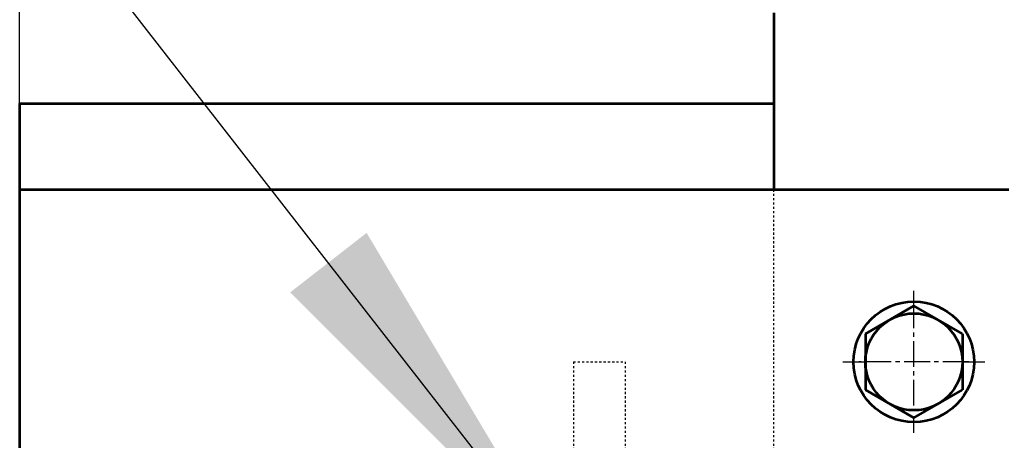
# Model space of a CAD drawing. Header units: millimetres. Extents: x -17820 to 17820, y -12600 to 12600.
# Drawn here: x -13088.1 to -12632.5, y 5896.5 to 6091.8 of the extents above; entities that cross this region are included whole.
import ezdxf

# ---------------------------------------------------------------- set-up
doc = ezdxf.new("R2010")
doc.units = ezdxf.units.MM
doc.linetypes.add('点画线', pattern=[18, 12, -2, 2, -2])
doc.linetypes.add('虚线', pattern=[2, 1, -1])
doc.layers.get('0').update_dxf_attribs({"lineweight": 35})
for name, color, linetype, lineweight in [('EB0_1_1_1_1_1_1_1_1_1_1_1_1_1_1_1_1_1_1_1_1_1_1_1_1_1_1_1_1_1_1_1_1', 7, 'Continuous', 35), ('中心线层', 1, '点画线', 18), ('尺寸线层', 3, 'Continuous', 18), ('虚线层', 6, '虚线', 18)]:
    doc.layers.add(name, color=color, linetype=linetype, lineweight=lineweight)
doc.styles.add('机械', font='isocp', dxfattribs={"width": 0.667, "bigfont": 'gbcbig.shx'})
doc.dimstyles.new('标准', dxfattribs={"dimscale": 60, "dimtxt": 4, "dimasz": 3, "dimexe": 1, "dimexo": 0, "dimgap": 0.76128, "dimtad": 1, "dimdec": 1, "dimdsep": 46, "dimtxsty": '机械', "dimblk": '_CAXARROW', "dimcen": 0, "dimdle": 4, "dimclrt": 2, "dimaunit": 1, "dimazin": 2, "dimtfac": 0.707107, "dimtdec": 3, "dimtmove": 0, "dimatfit": 3, "dimfxl": 0, "dimfrac": 2, "dimtolj": 1, "dimlwd": 18, "dimarcsym": 0})

# ---------------------------------------------------------------- blocks, each defined once
blk = doc.blocks.new('*X37')
at = {"layer": 'EB0_1_1_1_1_1_1_1_1_1_1_1_1_1_1_1_1_1_1_1_1_1_1_1_1_1_1_1_1_1_1_1_1'}
for radius in [28, 16.5]:
    blk.add_circle((0, 0), radius, dxfattribs=at)
at = {"layer": '中心线层', "color": 1, "linetype": '点画线', "lineweight": 18}
for p, q in [((0, -33), (0, 33)), ((-33, 0), (33, 0))]:
    blk.add_line(p, q, dxfattribs=at)
blk = doc.blocks.new('*X38')
at = {"layer": 'EB0_1_1_1_1_1_1_1_1_1_1_1_1_1_1_1_1_1_1_1_1_1_1_1_1_1_1_1_1_1_1_1_1'}
for p, q in [((0, 25.98), (-22.5, 12.99)), ((22.5, 12.99), (0, 25.98)), ((-22.5, 12.99), (-22.5, -12.99)), ((22.5, 12.99), (22.5, -12.99)), ((-22.5, -12.99), (0, -25.98)), ((0, -25.98), (22.5, -12.99))]:
    blk.add_line(p, q, dxfattribs=at)
blk.add_circle((0, 0), 22.5, dxfattribs=at)
at = {"layer": '中心线层', "linetype": '点画线', "lineweight": 18}
for p, q in [((0, -20.32), (0, 28.98)), ((25.5, 0), (-25.5, 0))]:
    blk.add_line(p, q, dxfattribs=at)
blk = doc.blocks.new('*X36')
blk.add_wipeout([(-10.45, -42.91), (-8.99, -42.87), (-7.52, -42.75), (-6.07, -42.56), (-4.63, -42.29), (-3.2, -41.95), (-1.8, -41.54), (-0.42, -41.05), (0.94, -40.48), (2.26, -39.85), (3.55, -39.15), (4.8, -38.39), (6.01, -37.56), (7.17, -36.67), (8.28, -35.71), (9.35, -34.7), (10.36, -33.64), (11.31, -32.53), (12.2, -31.36), (13.03, -30.16), (13.8, -28.91), (14.5, -27.62), (15.13, -26.29), (15.69, -24.94), (16.18, -23.56), (16.59, -22.15), (16.94, -20.73), (17.2, -19.29), (17.39, -17.83), (17.51, -16.37), (17.55, -14.91), (-38.45, -14.91), (-38.41, -16.37), (-38.3, -17.83), (-38.11, -19.29), (-37.84, -20.73), (-37.5, -22.15), (-37.08, -23.56), (-36.59, -24.94), (-36.03, -26.29), (-35.4, -27.62), (-34.7, -28.91), (-33.93, -30.16), (-33.1, -31.36), (-32.21, -32.53), (-31.26, -33.64), (-30.25, -34.7), (-29.19, -35.71), (-28.07, -36.67), (-26.91, -37.56), (-25.7, -38.39), (-24.45, -39.15), (-23.16, -39.85), (-21.84, -40.48), (-20.49, -41.05), (-19.1, -41.54), (-17.7, -41.95), (-16.27, -42.29), (-14.83, -42.56), (-13.38, -42.75), (-11.92, -42.87), (-10.45, -42.91), (-10.45, 13.09), (-11.92, 13.06), (-13.38, 12.94), (-14.83, 12.75), (-16.27, 12.48), (-17.7, 12.14), (-19.1, 11.72), (-20.49, 11.23), (-21.84, 10.67), (-23.16, 10.04), (-24.45, 9.34), (-25.7, 8.58), (-26.91, 7.75), (-28.07, 6.85), (-29.19, 5.9), (-30.25, 4.89), (-31.26, 3.83), (-32.21, 2.72), (-33.1, 1.55), (-33.93, 0.34), (-34.7, -0.91), (-35.4, -2.19), (-36.03, -3.52), (-36.59, -4.87), (-37.08, -6.25), (-37.5, -7.66), (-37.84, -9.08), (-38.11, -10.53), (-38.3, -11.98), (-38.41, -13.44), (-38.45, -14.91), (17.55, -14.91), (17.51, -13.44), (17.39, -11.98), (17.2, -10.53), (16.94, -9.08), (16.59, -7.66), (16.18, -6.25), (15.69, -4.87), (15.13, -3.52), (14.5, -2.19), (13.8, -0.91), (13.03, 0.34), (12.2, 1.55), (11.31, 2.72), (10.36, 3.83), (9.35, 4.89), (8.28, 5.9), (7.17, 6.85), (6.01, 7.75), (4.8, 8.58), (3.55, 9.34), (2.26, 10.04), (0.94, 10.67), (-0.42, 11.23), (-1.8, 11.72), (-3.2, 12.14), (-4.63, 12.48), (-6.07, 12.75), (-7.52, 12.94), (-8.99, 13.06)]).dxf.layer = 'EB0_1_1_1_1_1_1_1_1_1_1_1_1_1_1_1_1_1_1_1_1_1_1_1_1_1_1_1_1_1_1_1_1'
at = {"layer": 'EB0_1_1_1_1_1_1_1_1_1_1_1_1_1_1_1_1_1_1_1_1_1_1_1_1_1_1_1_1_1_1_1_1'}
blk.add_blockref('*X37', (-10.45, -14.91), dxfattribs=at)
blk.add_wipeout([(12.05, -14.91), (12.05, -27.9), (12.05, -27.9), (0.8, -34.39), (0.8, -34.39), (-10.45, -40.89), (-10.45, -40.89), (-21.7, -34.39), (-21.7, -34.39), (-32.95, -27.9), (-32.95, -27.9), (-32.95, -14.91), (-32.95, -14.91), (-32.95, -1.92), (-32.95, -1.92), (-21.7, 4.58), (-21.7, 4.58), (-10.45, 11.08), (-10.45, 11.08), (0.8, 4.58), (0.8, 4.58), (12.05, -1.92), (12.05, -1.92)]).dxf.layer = 'EB0_1_1_1_1_1_1_1_1_1_1_1_1_1_1_1_1_1_1_1_1_1_1_1_1_1_1_1_1_1_1_1_1'
blk.add_blockref('*X38', (-10.45, -14.91), dxfattribs=at)
blk = doc.blocks.new('*X170')
at = {"layer": '尺寸线层', "linetype": 'Continuous'}
blk.add_hatch(color=0, dxfattribs=at).paths.add_polyline_path([(-12834.2, 5836.95), (-12962.53, 5965.16), (-12927.03, 5992.8)], flags=0)
at = {"layer": '尺寸线层', "color": 0, "linetype": 'Continuous'}
blk.add_line((-12834.2, 5836.95), (-13419.12, 6588.24), dxfattribs=at)
blk = doc.blocks.new('*X187')
at = {"layer": '尺寸线层', "linetype": 'Continuous', "lineweight": 18}
for points in [[(-13088.07, 9940.27), (-12908.07, 9962.77), (-12908.07, 9917.77)], [(561.93, 9940.27), (381.93, 9962.77), (381.93, 9917.77)]]:
    blk.add_hatch(color=0, dxfattribs=at).paths.add_polyline_path(points, flags=0)
at = {"layer": '尺寸线层', "color": 0, "linetype": 'Continuous'}
for p, q in [((-13088.07, 6052.92), (-13088.07, 10000.27)), ((561.93, 5097.92), (561.93, 10000.27))]:
    blk.add_line(p, q, dxfattribs=at)
at = {"layer": '尺寸线层', "color": 0, "linetype": 'Continuous', "lineweight": 18}
blk.add_line((-13088.07, 9940.27), (561.93, 9940.27), dxfattribs=at)
at = {"layer": '尺寸线层', "color": 2, "insert": (-6263.07, 10105.95), "char_height": 240, "width": 1088.544, "attachment_point": 5, "line_spacing_factor": 0.939812, "style": '机械'}
blk.add_mtext('\\T1.1;13650', dxfattribs=at)
blk = doc.blocks.new('_CAXARROW')
blk.add_hatch(color=2).paths.add_polyline_path([(0, 0), (-1, 0.125), (-1, -0.125)], flags=0)

msp = doc.modelspace()

# ---------------------------------------------------------------- linework, layer by layer
at = {"layer": 'EB0_1_1_1_1_1_1_1_1_1_1_1_1_1_1_1_1_1_1_1_1_1_1_1_1_1_1_1_1_1_1_1_1'}
for p, q in [((-12738.07, 6094.92), (-12738.07, 6012.92)), ((-12738.07, 6012.92), (-12338.07, 6012.92))]:
    msp.add_line(p, q, dxfattribs=at)
at = {"layer": 'EB0_1_1_1_1_1_1_1_1_1_1_1_1_1_1_1_1_1_1_1_1_1_1_1_1_1_1_1_1_1_1_1_1', "linetype": 'Continuous', "lineweight": 35}
for p, q in [((-13088.07, 6052.92), (-12738.07, 6052.92)), ((-13088.07, 6052.92), (-13088.07, 5512.92)), ((-12738.07, 6052.92), (-12738.07, 6012.92)), ((-13088.07, 6012.92), (-2633.59, 6012.92))]:
    msp.add_line(p, q, dxfattribs=at)
at = {"layer": '中心线层', "linetype": '点画线', "lineweight": 18}
for p, q in [((-12673.07, 5909.92), (-12673.07, 5955.92)), ((-12696.07, 5932.92), (-12650.07, 5932.92))]:
    msp.add_line(p, q, dxfattribs=at)
at = {"layer": '虚线层', "linetype": '虚线', "lineweight": 18}
for p, q in [((-12738.07, 5551.92), (-12738.07, 6013.92)), ((-12831.07, 5932.92), (-12807.07, 5932.92)), ((-12831.07, 5932.92), (-12831.07, 5592.92)), ((-12807.07, 5932.92), (-12807.07, 5592.92))]:
    msp.add_line(p, q, dxfattribs=at)

# ---------------------------------------------------------------- block references
at = {"layer": '尺寸线层'}
msp.add_blockref('*X170', (0, 0), dxfattribs=at)

# ---------------------------------------------------------------- next in the draw order: block references
at = {"layer": 'EB0_1_1_1_1_1_1_1_1_1_1_1_1_1_1_1_1_1_1_1_1_1_1_1_1_1_1_1_1_1_1_1_1'}
msp.add_blockref('*X36', (-12662.62, 5947.82), dxfattribs=at)

# ---------------------------------------------------------------- next in the draw order: dimensions: what is measured, and where the dimension line sits
at = {"layer": '尺寸线层'}
dim = msp.add_linear_dim(base=(561.93, 9940.27), p1=(-13088.07, 6052.92), p2=(561.93, 5097.92), dimstyle='标准', override={"dimsah": 1, "dimtfill": 1, "dimtzin": 8}, dxfattribs=at)
dim.commit()
dim.dimension.update_dxf_attribs({"geometry": '*X187', "text_midpoint": (-6263.07, 9940.27)})

doc.saveas('drawing.dxf')
